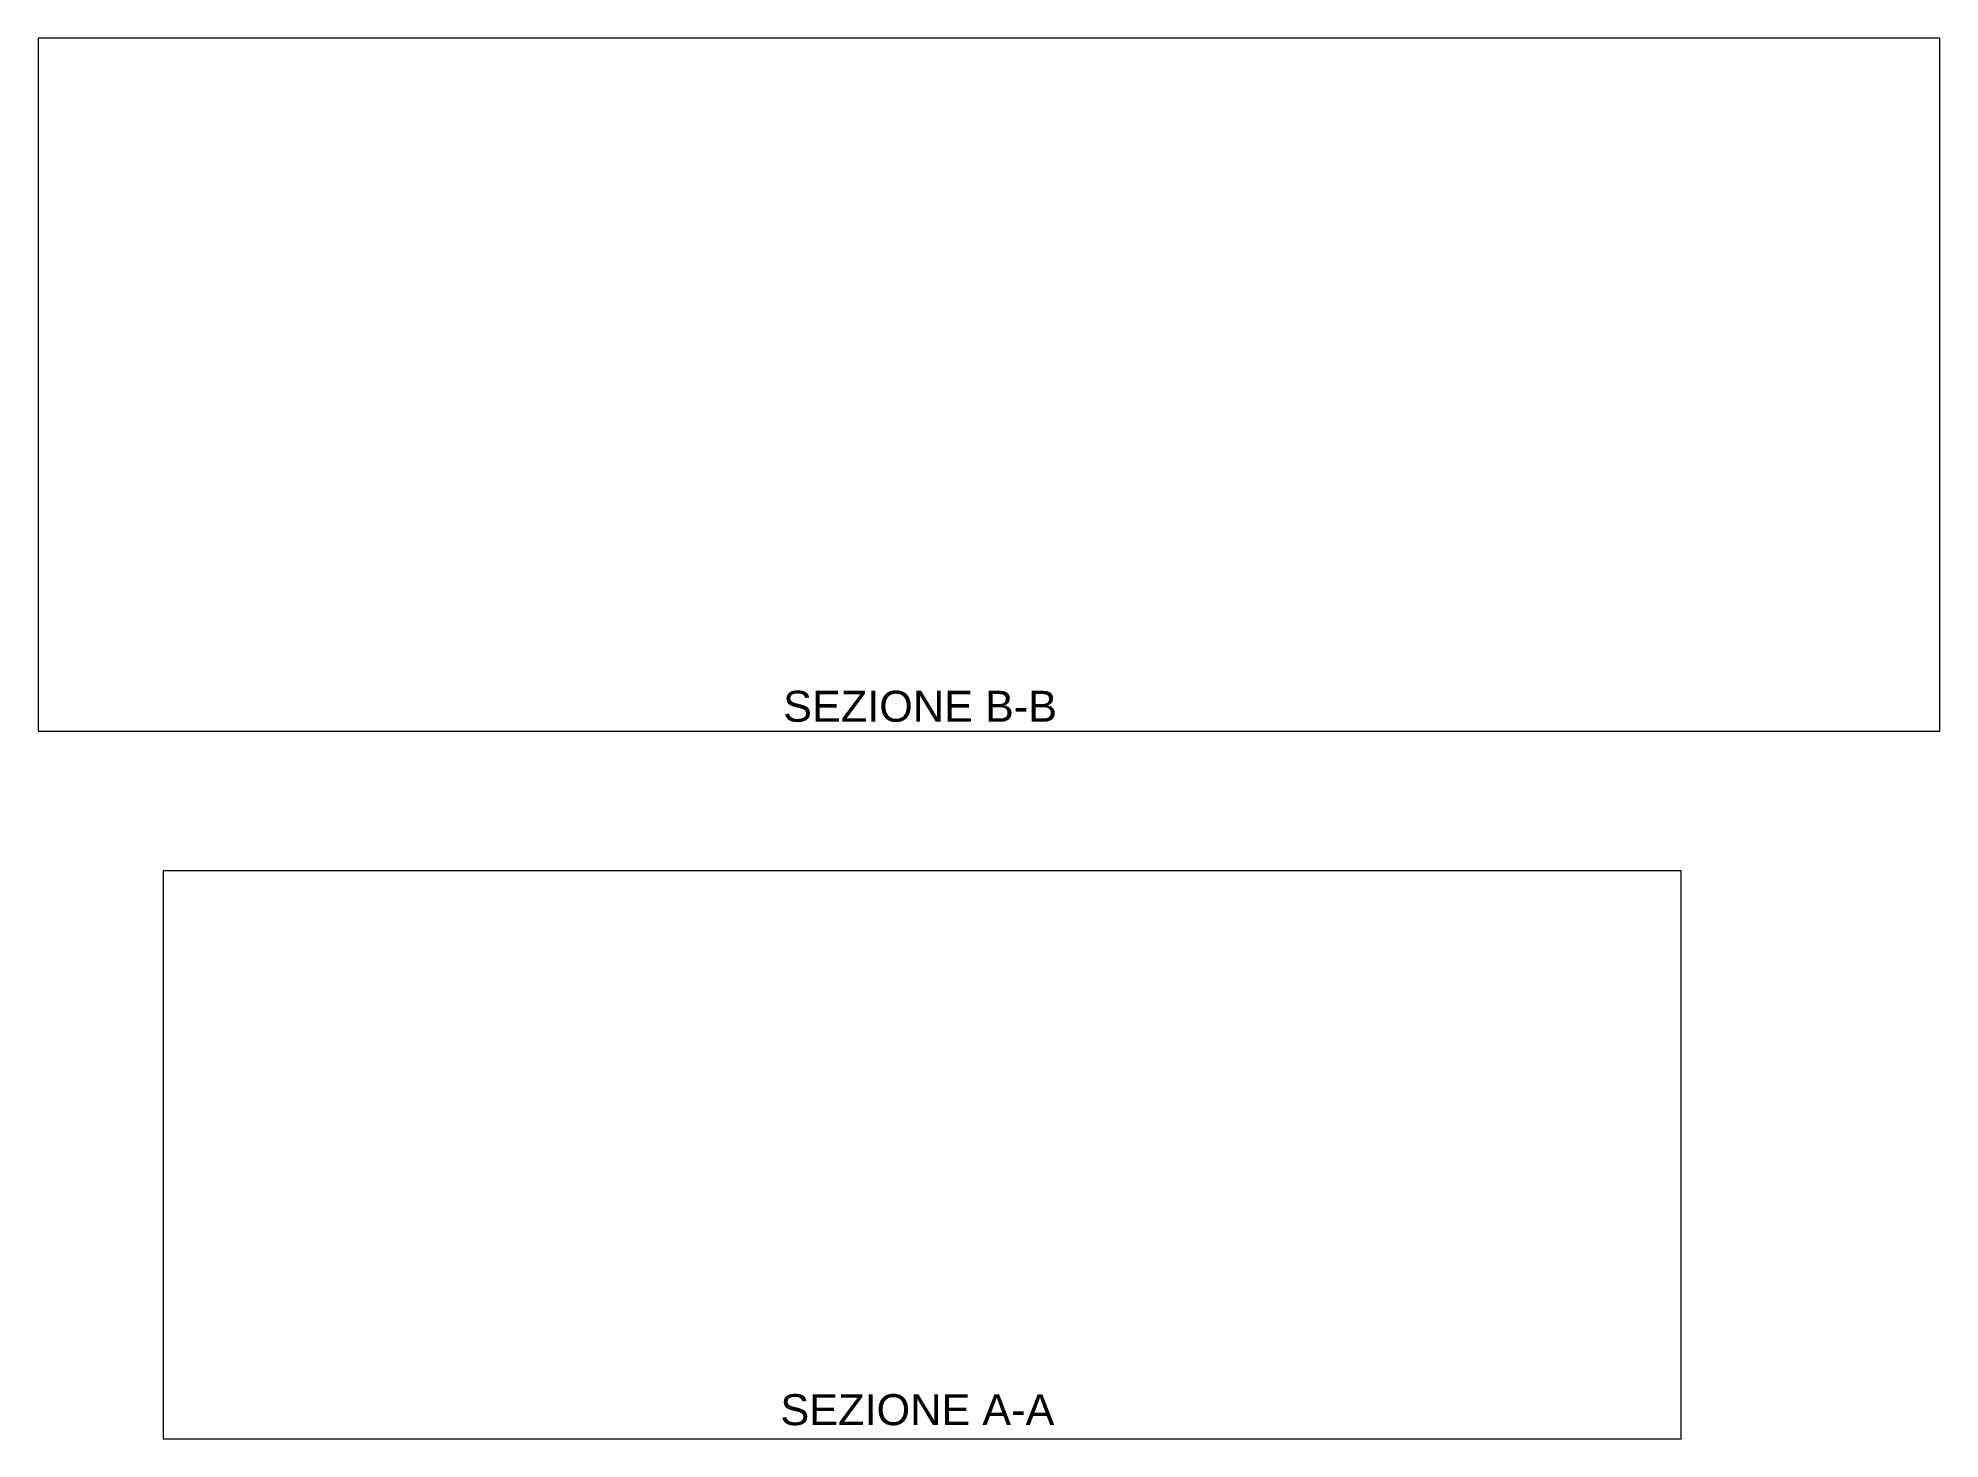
# Paper-space layout 'Layout2' of a CAD drawing. Header units: millimetres. Extents: x 45 to 537, y 24 to 386.
import ezdxf

# ---------------------------------------------------------------- set-up
doc = ezdxf.new("R2010")
doc.units = ezdxf.units.MM
doc.styles.get("Standard").update_dxf_attribs({"font": 'arial.ttf'})

psp = doc.layouts.new('Layout2')

# ---------------------------------------------------------------- texts
at = {"ltscale": 0.1, "char_height": 8, "attachment_point": 1}
for s, width, insert in [('SEZIONE B-B', 77.9317, (237.65, 217.59)), ('SEZIONE A-A', 94.2779, (236.95, 35.88))]:
    psp.add_mtext_dynamic_manual_height_columns(s, width=width, gutter_width=12.5, heights=[0], dxfattribs=dict(at, insert=insert))

# ---------------------------------------------------------------- viewports
at = {"layer": 'Defpoints', "ltscale": 0.1}
psp.add_viewport(center=(290.84, 296.7), size=(491.36, 179.0168), view_center_point=(2488.92, 5153.91), view_height=895.0841, dxfattribs=at)
at = {"layer": 'Defpoints', "ltscale": 0.1, "view_target_point": (2881.66, 2949.98), "view_twist_angle": 90}
psp.add_viewport(center=(273.57, 97.68), size=(392.15, 146.7357), view_center_point=(1652.7, 1391.08), view_height=733.6783, status=3, dxfattribs=at)

doc.saveas('drawing.dxf')
